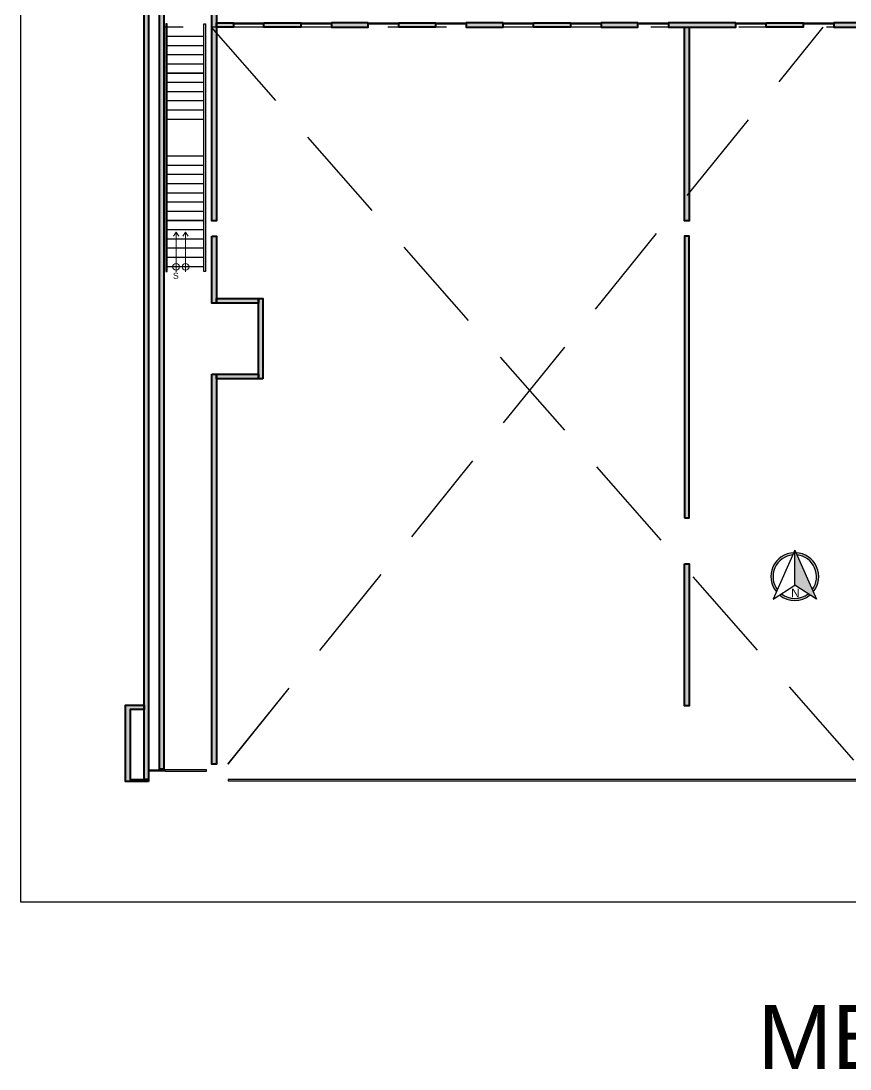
# Model space of a CAD drawing. Header units: millimetres. Extents: x -967 to 876, y -355 to 681.
# Drawn here: x 22.86 to 49.87, y -239.66 to -205.52 of the extents above; entities that cross this region are included whole.
import ezdxf

# ---------------------------------------------------------------- set-up
doc = ezdxf.new("R2010")
doc.units = ezdxf.units.MM
doc.linetypes.add('HIDDEN', pattern=[9.525, 6.35, -3.175])
doc.linetypes.add('HIDDEN2', pattern=[4.7625, 3.175, -1.5875])
for name, color, linetype in [('1amobla', 253, 'Continuous'), ('A-HATCH CONCRETO', 8, 'Continuous'), ('AREA CIRCULACION', 8, 'Continuous'), ('JCA_PROYECCIONES', 1, 'HIDDEN2'), ('NORTE', 7, 'Continuous'), ('RE60', 7, 'Continuous')]:
    doc.layers.add(name, color=color, linetype=linetype)
for name, color, linetype, lineweight in [('Muro', 9, 'Continuous', 40), ('TEXTOS', 8, 'Continuous', 20), ('Vidrio', 8, 'Continuous', 30)]:
    doc.layers.add(name, color=color, linetype=linetype, lineweight=lineweight)
doc.styles.get("Standard").update_dxf_attribs({"font": 'arial.ttf'})

# ---------------------------------------------------------------- blocks, each defined once
blk = doc.blocks.new('A$Cf847e5f9')
at = {"true_color": 0x636466}
h = blk.add_hatch(color=251, dxfattribs=at)
h.dxf.hatch_style = 1
h.paths.add_polyline_path([(7.58, 4.1), (17.59, -2.41), (7.58, 20.19)])
h = blk.add_hatch(color=256)
h.dxf.hatch_style = 1
h.paths.add_polyline_path([(-0.94, 0.95), (-0.48, 1.98, -0.58483), (6.62, 18.02), (7.08, 19.06, 0.618991)])
h.paths.add_polyline_path([(15.65, 1.98), (16.1, 0.95, 0.618991), (8.08, 19.06), (8.54, 18.02, -0.58483)])
h = blk.add_hatch(color=256)
h.dxf.hatch_style = 1
h.paths.add_polyline_path([(1.39, 0.07), (0.5, -0.5, 0.361596), (14.66, -0.5), (13.78, 0.07, -0.344197)])
for points in [[(-2.43, -2.41), (7.58, 4.1)], [(17.59, -2.41), (7.58, 4.1)]]:
    blk.add_lwpolyline(points)
at = {"layer": 'NORTE'}
for q in [(-2.43, -2.41), (17.59, -2.41)]:
    blk.add_line((7.58, 20.19), q, dxfattribs=at)
blk.add_lwpolyline([(7.58, 4.1), (7.58, 20.19)], dxfattribs=at)
for radius, start, end in [(11.06, 92.5879, 219.6164), (10.06, 95.4614, 216.7429), (11.06, 320.3836, 87.4121), (10.06, 323.2571, 84.5386), (10.06, 232.0134, 307.9866), (11.06, 230.2404, 309.7596)]:
    blk.add_arc((7.58, 8), radius, start, end, dxfattribs=at)
at = {"layer": 'NORTE', "insert": (5.88, 2.43), "char_height": 4, "attachment_point": 1}
blk.add_mtext_dynamic_manual_height_columns('N', width=1.3231, gutter_width=12.5, heights=[0], dxfattribs=at)
blk = doc.blocks.new('A$Cc39617f2')
at = {"layer": 'A-HATCH CONCRETO', "linetype": 'Continuous', "ltscale": 0.3, "transparency": 33554687}
h = blk.add_hatch(color=256, dxfattribs=at)
h.dxf.hatch_style = 1
h.paths.add_polyline_path([(175.733, 56.814), (175.883, 56.814), (175.883, 2.614), (175.733, 2.614)])
h = blk.add_hatch(color=256, dxfattribs=at)
h.dxf.hatch_style = 1
h.paths.add_polyline_path([(176.233, 56.814), (176.383, 56.814), (176.383, 2.953), (176.233, 2.953)])
h = blk.add_hatch(color=256, dxfattribs=at)
h.dxf.hatch_style = 1
h.paths.add_polyline_path([(177.944, 53.864), (178.094, 53.864), (178.094, 20.814), (177.943, 20.814)])
h = blk.add_hatch(color=256, dxfattribs=at)
h.dxf.hatch_style = 1
h.paths.add_polyline_path([(178.094, 27.269), (178.643, 27.269), (178.643, 27.119), (178.094, 27.119)])
h = blk.add_hatch(color=256, dxfattribs=at)
h.dxf.hatch_style = 1
h.paths.add_polyline_path([(179.64, 27.269), (180.839, 27.269), (180.839, 27.119), (179.64, 27.119)])
h = blk.add_hatch(color=256, dxfattribs=at)
h.dxf.hatch_style = 1
h.paths.add_polyline_path([(183.036, 27.269), (181.837, 27.269), (181.837, 27.119), (183.036, 27.119)])
h = blk.add_hatch(color=256, dxfattribs=at)
h.dxf.hatch_style = 1
h.paths.add_polyline_path([(184.033, 27.269), (185.232, 27.269), (185.232, 27.119), (184.033, 27.119)])
h = blk.add_hatch(color=256, dxfattribs=at)
h.dxf.hatch_style = 1
h.paths.add_polyline_path([(187.429, 27.269), (186.23, 27.269), (186.23, 27.119), (187.429, 27.119)])
h = blk.add_hatch(color=256, dxfattribs=at)
h.dxf.hatch_style = 1
h.paths.add_polyline_path([(188.426, 27.269), (189.625, 27.269), (189.625, 27.119), (188.426, 27.119)])
h = blk.add_hatch(color=256, dxfattribs=at)
h.dxf.hatch_style = 1
h.paths.add_polyline_path([(191.822, 27.269), (190.623, 27.269), (190.623, 27.119), (191.822, 27.119)])
h = blk.add_hatch(color=256, dxfattribs=at)
h.dxf.hatch_style = 1
h.paths.add_polyline_path([(195.01, 27.269), (192.819, 27.269), (192.819, 27.119), (195.01, 27.119)])
h.paths.add_polyline_path([(196.008, 27.269), (197.207, 27.269), (197.207, 27.119), (196.008, 27.119)])
h.paths.add_polyline_path([(199.87, 27.269), (198.204, 27.269), (198.204, 27.119), (199.87, 27.119)])
h.paths.add_polyline_path([(199.871, 25.979), (199.87, 27.119), (199.721, 27.119), (199.721, 25.979)])
h.paths.add_polyline_path([(199.871, 24.981), (199.87, 23.782), (199.72, 23.782), (199.721, 24.981)])
h.paths.add_polyline_path([(199.871, 21.586), (199.87, 22.785), (199.72, 22.785), (199.721, 21.586)])
h.paths.add_polyline_path([(199.871, 18.388), (199.87, 17.189), (199.72, 17.189), (199.721, 18.388)])
h.paths.add_polyline_path([(199.871, 14.988), (199.87, 16.191), (199.72, 16.191), (199.721, 14.988)])
h = blk.add_hatch(color=256, dxfattribs=at)
h.dxf.hatch_style = 1
h.paths.add_polyline_path([(193.343, 9.639), (193.494, 9.639), (193.494, 5.014), (193.343, 5.014)])
h.paths.add_polyline_path([(193.343, 11.139), (193.494, 11.139), (193.494, 20.314), (193.343, 20.314)])
h.paths.add_polyline_path([(193.343, 27.119), (193.494, 27.119), (193.494, 20.814), (193.343, 20.814)])
h = blk.add_hatch(color=256, dxfattribs=at)
h.dxf.hatch_style = 1
h.paths.add_polyline_path([(177.943, 20.314), (178.094, 20.314), (178.094, 18.131), (177.943, 18.131)])
h = blk.add_hatch(color=256, dxfattribs=at)
h.dxf.hatch_style = 1
h.paths.add_polyline_path([(179.458, 18.281), (179.458, 18.131), (178.094, 18.131), (178.094, 18.281)])
h = blk.add_hatch(color=256, dxfattribs=at)
h.dxf.hatch_style = 1
h.paths.add_polyline_path([(179.608, 15.664), (179.458, 15.664), (179.458, 18.281), (179.609, 18.281)])
h = blk.add_hatch(color=256, dxfattribs=at)
h.dxf.hatch_style = 1
h.paths.add_polyline_path([(177.943, 15.814), (178.094, 15.814), (178.094, 3.114), (177.943, 3.114)])
h = blk.add_hatch(color=256, dxfattribs=at)
h.dxf.hatch_style = 1
h.paths.add_polyline_path([(179.458, 15.814), (179.458, 15.664), (178.094, 15.664), (178.094, 15.814)])
h = blk.add_hatch(color=256, dxfattribs=at)
h.dxf.hatch_style = 1
h.paths.add_polyline_path([(175.883, 2.542), (175.133, 2.542), (175.133, 5.039), (175.733, 5.039), (175.733, 4.889), (175.278, 4.889), (175.278, 2.614), (175.469, 2.614), (175.883, 2.614)])
at = {"linetype": 'HIDDEN', "ltscale": 0.3}
for p, q in [((199.87, 27.119), (176.383, 27.119)), ((178.643, 27.244), (179.64, 27.244)), ((180.839, 27.244), (181.837, 27.244)), ((183.036, 27.244), (184.033, 27.244)), ((185.232, 27.244), (186.23, 27.244)), ((187.429, 27.244), (188.426, 27.244)), ((189.625, 27.244), (190.623, 27.244)), ((191.822, 27.244), (192.819, 27.244)), ((195.01, 27.244), (196.008, 27.244)), ((197.207, 27.244), (198.204, 27.244))]:
    blk.add_line(p, q, dxfattribs=at)
blk.add_lwpolyline([(178.094, 27.269), (178.094, 53.851)], dxfattribs=at)
at = {"layer": '1amobla', "color": 7, "linetype": 'Continuous', "ltscale": 0.3, "true_color": 0xffffff}
blk.add_lwpolyline([(171.723, 60.865), (224.765, 60.865), (224.765, -1.386), (171.723, -1.386)], close=True, dxfattribs=at)
blk.add_lwpolyline([(171.723, 60.865), (224.765, 60.865), (224.765, -1.386), (171.723, -1.386)], close=True, dxfattribs=at)
at = {"layer": 'AREA CIRCULACION'}
for p, q in [((176.233, 27.113), (176.233, 56.814)), ((177.686, 26.819), (176.489, 26.819)), ((177.686, 26.519), (176.489, 26.519)), ((177.686, 26.219), (176.489, 26.219)), ((177.686, 25.919), (176.489, 25.919)), ((177.686, 25.619), (176.489, 25.619)), ((177.686, 25.319), (176.489, 25.319)), ((177.686, 25.019), (176.489, 25.019)), ((177.686, 24.719), (176.489, 24.719)), ((177.686, 24.419), (176.489, 24.419)), ((177.686, 24.119), (176.489, 24.119)), ((177.685, 22.919), (176.488, 22.919)), ((177.685, 22.619), (176.488, 22.619)), ((177.685, 22.319), (176.488, 22.319)), ((177.685, 22.019), (176.488, 22.019)), ((177.685, 21.719), (176.488, 21.719)), ((177.685, 21.419), (176.488, 21.419)), ((177.685, 21.119), (176.488, 21.119)), ((177.685, 20.819), (176.488, 20.819)), ((177.685, 20.519), (176.488, 20.519)), ((177.685, 20.219, 0), (176.488, 20.219, 0)), ((177.685, 19.919, 0), (176.488, 19.919, 0)), ((177.685, 19.619, 0), (176.488, 19.619, 0)), ((177.685, 19.319, 0), (176.488, 19.319, 0))]:
    blk.add_line(p, q, dxfattribs=at)
for points in [[(176.489, 27.233), (176.439, 27.233), (176.439, 19.159), (176.489, 19.159)], [(177.686, 27.233), (177.735, 27.233), (177.735, 19.159), (177.685, 19.159)], [(179.64, 27.219), (178.643, 27.219), (178.643, 27.269), (179.64, 27.268)], [(181.837, 27.219), (180.839, 27.219), (180.839, 27.269), (181.837, 27.268)], [(184.033, 27.219), (183.036, 27.219), (183.036, 27.269), (184.033, 27.268)], [(186.23, 27.219), (185.232, 27.219), (185.232, 27.269), (186.23, 27.268)], [(188.426, 27.219), (187.429, 27.219), (187.429, 27.269), (188.426, 27.268)], [(190.623, 27.219), (189.625, 27.219), (189.625, 27.269), (190.623, 27.268)], [(192.819, 27.219), (191.822, 27.219), (191.822, 27.269), (192.819, 27.268)], [(196.008, 27.219), (195.01, 27.219), (195.01, 27.269), (196.008, 27.268)], [(198.204, 27.219), (197.207, 27.219), (197.207, 27.269), (198.204, 27.268)]]:
    blk.add_lwpolyline(points, close=True, dxfattribs=at)
at = {"layer": 'JCA_PROYECCIONES'}
for p, q in [((177.919, 27.119), (199.327, 2.704)), ((178.469, 3.114), (197.861, 27.119))]:
    blk.add_line(p, q, dxfattribs=at)
at = {"layer": 'Muro'}
for points in [[(175.733, 56.814), (175.883, 56.814), (175.883, 2.614), (175.733, 2.614)], [(175.733, 56.814), (175.883, 56.814), (175.883, 2.614), (175.733, 2.614)], [(176.233, 56.814), (176.383, 56.814), (176.383, 2.953), (176.233, 2.953)], [(177.944, 53.864), (178.094, 53.864), (178.094, 20.814), (177.943, 20.814)], [(178.094, 27.269), (178.643, 27.269), (178.643, 27.119), (178.094, 27.119)], [(179.64, 27.269), (180.839, 27.269), (180.839, 27.119), (179.64, 27.119)], [(183.036, 27.269), (181.837, 27.269), (181.837, 27.119), (183.036, 27.119)], [(184.033, 27.269), (185.232, 27.269), (185.232, 27.119), (184.033, 27.119)], [(187.429, 27.269), (186.23, 27.269), (186.23, 27.119), (187.429, 27.119)], [(188.426, 27.269), (189.625, 27.269), (189.625, 27.119), (188.426, 27.119)], [(191.822, 27.269), (190.623, 27.269), (190.623, 27.119), (191.822, 27.119)], [(195.01, 27.269), (192.819, 27.269), (192.819, 27.119), (195.01, 27.119)], [(193.343, 27.119), (193.494, 27.119), (193.494, 20.814), (193.343, 20.814)], [(196.008, 27.269), (197.207, 27.269), (197.207, 27.119), (196.008, 27.119)], [(199.87, 27.269), (198.204, 27.269), (198.204, 27.119), (199.87, 27.119)], [(177.943, 20.314), (178.094, 20.314), (178.094, 18.131), (177.943, 18.131)], [(193.343, 11.139), (193.494, 11.139), (193.494, 20.314), (193.343, 20.314)], [(179.458, 18.281), (179.458, 18.131), (178.094, 18.131), (178.094, 18.281)], [(179.608, 15.664), (179.458, 15.664), (179.458, 18.281), (179.609, 18.281)], [(177.943, 15.814), (178.094, 15.814), (178.094, 3.114), (177.943, 3.114)], [(179.458, 15.814), (179.458, 15.664), (178.094, 15.664), (178.094, 15.814)], [(193.343, 9.639), (193.494, 9.639), (193.494, 5.014), (193.343, 5.014)], [(175.883, 2.542), (175.133, 2.542), (175.133, 5.039), (175.733, 5.039), (175.733, 4.889), (175.278, 4.889), (175.278, 2.614), (175.469, 2.614), (175.883, 2.614)]]:
    blk.add_lwpolyline(points, close=True, dxfattribs=at)
at = {"layer": 'TEXTOS'}
for points in [[(176.776, 19.154), (176.776, 20.448), (176.689, 20.318)], [(176.776, 19.336), (176.776, 20.448), (176.862, 20.318)]]:
    blk.add_lwpolyline(points, dxfattribs=at)
blk.add_circle((176.776, 19.313, 0), 0.109, dxfattribs=at)
at = {"layer": 'Vidrio'}
for points in [[(175.883, 2.882), (175.883, 2.932), (176.394, 2.932), (176.394, 2.882)], [(177.769, 2.882), (177.769, 2.932), (176.415, 2.932), (176.415, 2.882)], [(199.327, 2.564), (199.327, 2.614), (178.469, 2.614), (178.469, 2.564)]]:
    blk.add_lwpolyline(points, close=True, dxfattribs=at)
at = {"layer": 'TEXTOS'}
blk.add_text('S', height=0.2, rotation=0.0669, dxfattribs=at).set_placement((176.676, 18.925))

msp = doc.modelspace()

# ---------------------------------------------------------------- linework, layer by layer
at = {"linetype": 'HIDDEN', "ltscale": 0.3}
for p, q in [((51.006, -205.723), (27.519, -205.723)), ((29.778, -205.599), (30.776, -205.599)), ((31.975, -205.599), (32.972, -205.599)), ((34.171, -205.599), (35.169, -205.599)), ((36.368, -205.599), (37.365, -205.599)), ((38.564, -205.599), (39.562, -205.599)), ((40.761, -205.599), (41.758, -205.599)), ((42.957, -205.599), (43.955, -205.599)), ((46.146, -205.599), (47.143, -205.599)), ((48.342, -205.599), (49.34, -205.599))]:
    msp.add_line(p, q, dxfattribs=at)
msp.add_lwpolyline([(29.229, -205.574), (29.229, -178.992)], dxfattribs=at)
at = {"layer": '1amobla', "color": 7, "linetype": 'Continuous', "ltscale": 0.3, "true_color": 0xffffff}
msp.add_lwpolyline([(75.9, -234.229), (22.859, -234.229), (22.859, -171.778)], dxfattribs=at)
at = {"layer": 'AREA CIRCULACION'}
for p, q in [((27.369, -205.729), (27.369, -176.029)), ((28.821, -206.023), (27.624, -206.023)), ((28.821, -206.323), (27.624, -206.323)), ((28.821, -206.623), (27.624, -206.623)), ((28.821, -206.923), (27.624, -206.923)), ((28.821, -207.223), (27.624, -207.223)), ((28.821, -207.523), (27.624, -207.523)), ((28.821, -207.823), (27.624, -207.823)), ((28.821, -208.123), (27.624, -208.123)), ((28.821, -208.423), (27.624, -208.423)), ((28.821, -208.723), (27.624, -208.723)), ((28.821, -209.923), (27.624, -209.923)), ((28.821, -210.223), (27.624, -210.223)), ((28.821, -210.523), (27.624, -210.523)), ((28.821, -210.823), (27.624, -210.823)), ((28.821, -211.123), (27.624, -211.123)), ((28.821, -211.423), (27.624, -211.423)), ((28.821, -211.723), (27.624, -211.723)), ((28.821, -212.023), (27.624, -212.023)), ((28.821, -212.323), (27.624, -212.323)), ((28.821, -212.623, 0), (27.624, -212.623, 0)), ((28.821, -212.923, 0), (27.624, -212.923, 0)), ((28.821, -213.223, 0), (27.624, -213.223, 0)), ((28.821, -213.523, 0), (27.624, -213.523, 0))]:
    msp.add_line(p, q, dxfattribs=at)
for points in [[(27.624, -205.609), (27.575, -205.609), (27.575, -213.684), (27.625, -213.684)], [(28.821, -205.609), (28.87, -205.609), (28.871, -213.684), (28.821, -213.684)], [(30.776, -205.624), (29.778, -205.624), (29.778, -205.574), (30.776, -205.574)], [(32.972, -205.624), (31.975, -205.624), (31.975, -205.574), (32.972, -205.574)], [(35.169, -205.624), (34.171, -205.624), (34.171, -205.574), (35.169, -205.574)], [(37.365, -205.624), (36.368, -205.624), (36.368, -205.574), (37.365, -205.574)], [(39.562, -205.624), (38.564, -205.624), (38.564, -205.574), (39.562, -205.574)], [(41.758, -205.624), (40.761, -205.624), (40.761, -205.574), (41.758, -205.574)], [(43.955, -205.624), (42.957, -205.624), (42.957, -205.574), (43.955, -205.574)], [(47.143, -205.624), (46.146, -205.623), (46.146, -205.574), (47.143, -205.574)], [(49.34, -205.624), (48.342, -205.624), (48.342, -205.574), (49.34, -205.574)]]:
    msp.add_lwpolyline(points, close=True, dxfattribs=at)
at = {"layer": 'JCA_PROYECCIONES'}
msp.add_line((29.604, -229.729), (48.997, -205.723), dxfattribs=at)
at = {"layer": 'TEXTOS'}
for points in [[(28.223, -213.689), (28.222, -212.395), (28.136, -212.524)], [(28.223, -213.507), (28.222, -212.395), (28.309, -212.524)]]:
    msp.add_lwpolyline(points, dxfattribs=at)
msp.add_circle((28.223, -213.53, 0), 0.109, dxfattribs=at)

# ---------------------------------------------------------------- block references
msp.add_blockref('A$Cc39617f2', (-148.864, -232.843))
at = {"layer": 'NORTE', "xscale": 0.07045113787048608, "yscale": 0.07045113787048608, "zscale": 0.7045113787048608}
msp.add_blockref('A$Cf847e5f9', (47.537, -224.184), dxfattribs=at)

# ---------------------------------------------------------------- texts
at = {"layer": 'RE60', "insert": (39.515, -234.107), "char_height": 2, "attachment_point": 1}
msp.add_mtext_dynamic_manual_height_columns('\\pxqc;{\\H1.0417x;\\C6;\\P\\C256;MEZANINE}', width=29.72935, gutter_width=2.5, heights=[0], dxfattribs=at)

doc.saveas('drawing.dxf')
